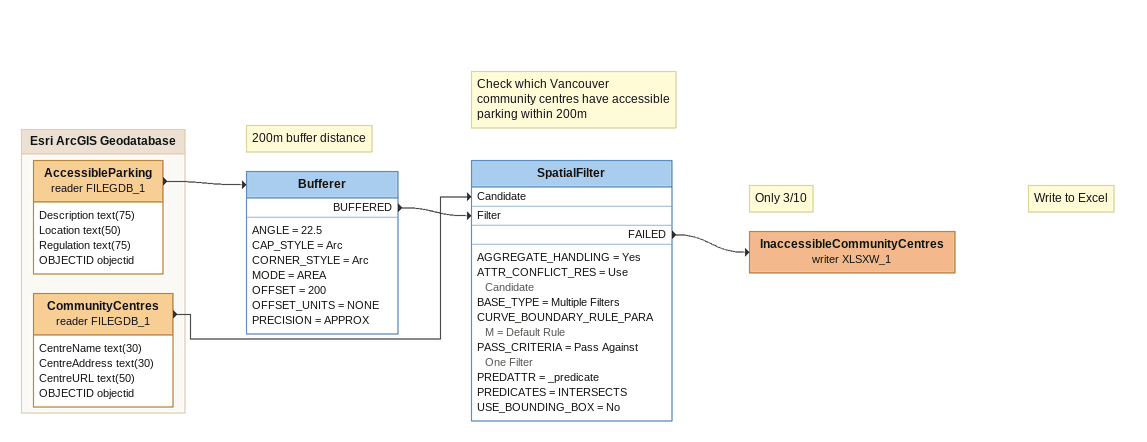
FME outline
Note: 200m buffer distance
Bufferer
    ANGLE = 22.5
    CAP_STYLE = Arc
    CORNER_STYLE = Arc
    MODE = AREA
    OFFSET = 200
    OFFSET_UNITS = NONE
    PRECISION = APPROX
    BUFFERED -> SpatialFilter [Filter]
Note: Check which Vancouver community centres have accessible parking within 200m
SpatialFilter
    AGGREGATE_HANDLING = Yes
    ATTR_CONFLICT_RES = Use Candidate
    BASE_TYPE = Multiple Filters
    CURVE_BOUNDARY_RULE_PARAM = Default Rule
    PASS_CRITERIA = Pass Against One Filter
    PREDATTR = _predicate
    PREDICATES = INTERSECTS
    USE_BOUNDING_BOX = No
    FAILED -> InaccessibleCommunityCentres (writer XLSXW_1)
Note: Only 3/10
Note: Write to Excel
InaccessibleCommunityCentres (writer XLSXW_1)

Bookmark: Esri ArcGIS Geodatabase
AccessibleParking (reader FILEGDB_1)
    attributes: Description text(75), Location text(50), Regulation text(75), OBJECTID objectid
    -> Bufferer
CommunityCentres (reader FILEGDB_1)
    attributes: CentreName text(30), CentreAddress text(30), CentreURL text(50), OBJECTID objectid
    -> SpatialFilter [Candidate]
